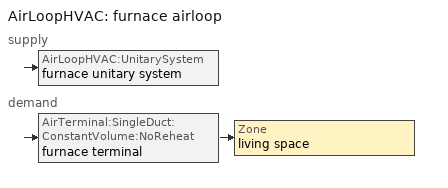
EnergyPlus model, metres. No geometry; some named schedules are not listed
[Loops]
AirLoopHVAC 'furnace airloop'
 supply: AirLoopHVAC:UnitarySystem 'furnace unitary system'
 demand: AirTerminal:SingleDuct:ConstantVolume:NoReheat 'furnace terminal' > Zone 'living space'
[Zone]
airloop ret air zone: Multiplier=1; Volume {m3}=1; Part of Total Floor Area=No
[Sizing:System]
furnace airloop: Type of Load to Size On=Sensible; Design Outdoor Air Flow Rate {m3/s}=Autosize; Central Heating Maximum System Air Flow Ratio=0.3; Preheat Design Temperature {C}=7; Preheat Design Humidity Ratio {kgWater/kgDryAir}=0.008; Precool Design Temperature {C}=12.8; Precool Design Humidity Ratio {kgWater/kgDryAir}=0.008; Central Cooling Design Supply Air Temperature {C}=12.8; Central Heating Design Supply Air Temperature {C}=16.7; Type of Zone Sum to Use=NonCoincident; 100% Outdoor Air in Cooling=Yes; 100% Outdoor Air in Heating=Yes; Central Cooling Design Supply Air Humidity Ratio {kgWater/kgDryAir}=0.0085; Central Heating Design Supply Air Humidity Ratio {kgWater/kgDryAir}=0.008; Cooling Supply Air Flow Rate Method=DesignDay; Cooling Supply Air Flow Rate {m3/s}=0; Cooling Supply Air Flow Rate Per Floor Area {m3/s-m2}=0.00996765; Cooling Fraction of Autosized Cooling Supply Air Flow Rate=1; Cooling Supply Air Flow Rate Per Unit Cooling Capacity {m3/s-W}=3.94755e-05; Heating Supply Air Flow Rate Method=DesignDay; Heating Supply Air Flow Rate {m3/s}=0; Heating Supply Air Flow Rate Per Floor Area {m3/s-m2}=0.00996765; Heating Fraction of Autosized Heating Supply Air Flow Rate=1; Heating Fraction of Autosized Cooling Supply Air Flow Rate=1; Heating Supply Air Flow Rate Per Unit Heating Capacity {m3/s-W}=3.15882e-05; System Outdoor Air Method=ZoneSum; Zone Maximum Outdoor Air Fraction=1; Cooling Design Capacity Method=CoolingDesignCapacity; Cooling Design Capacity {W}=Autosize; Cooling Design Capacity Per Floor Area {W/m2}=234.7; Fraction of Autosized Cooling Design Capacity=1; Heating Design Capacity Method=HeatingDesignCapacity; Heating Design Capacity {W}=Autosize; Heating Design Capacity Per Floor Area {W/m2}=157; Fraction of Autosized Heating Design Capacity=1; Central Cooling Capacity Control Method=OnOff; Occupant Diversity=Autosize
[AirTerminal:SingleDuct:ConstantVolume:NoReheat]
furnace terminal: Availability Schedule=Always On Discrete; Maximum Air Flow Rate {m3/s}=0.404931
[Zone equipment]
living space: furnace terminal
[Fan:SystemModel]
furnace supply fan: Availability Schedule=Always On Discrete; Design Maximum Air Flow Rate {m3/s}=0.404931; Speed Control Method=Discrete; Electric Power Minimum Flow Rate Fraction=0.2; Design Pressure Rise {Pa}=794.58; Motor Efficiency=1; Motor In Air Stream Fraction=1; Design Electric Power Consumption {W}=Autosize; Design Power Sizing Method=TotalEfficiencyAndPressure; Electric Power Per Unit Flow Rate {W/(m3/s)}=840; Electric Power Per Unit Flow Rate Per Unit Pressure {W/((m3/s)-Pa)}=1.66667; Fan Total Efficiency=0.75; Motor Loss Radiative Fraction=0; Number of Speeds=1; Speed 1 Flow Fraction=1; Speed 1 Electric Power Fraction=1
[Coil:Heating:Fuel]
furnace htg coil: Availability Schedule=Always On Discrete; Fuel Type=NaturalGas; Burner Efficiency=0.8; Nominal Capacity {W}=autosize; Parasitic Electric Load {W}=0; Parasitic Fuel Load {W}=0
[AirLoopHVAC:UnitarySystem]
furnace unitary system: Control Type=Load; Controlling Zone or Thermostat Location=living space; Dehumidification Control Type=None; Availability Schedule=Always On Discrete; Supply Fan=furnace supply fan; Fan Placement=BlowThrough; Supply Air Fan Operating Mode Schedule=auto fan schedule; Heating Coil=furnace htg coil; DX Heating Coil Sizing Ratio=1; Use DOAS DX Cooling Coil=No; Minimum Supply Air Temperature {C}=2; Latent Load Control=SensibleOnlyLoadControl; Cooling Supply Air Flow Rate Method=SupplyAirFlowRate; Cooling Supply Air Flow Rate {m3/s}=0; Heating Supply Air Flow Rate Method=SupplyAirFlowRate; Heating Supply Air Flow Rate {m3/s}=autosize; No Load Supply Air Flow Rate {m3/s}=0; Maximum Supply Air Temperature {C}=48.8889; Maximum Outdoor Dry-Bulb Temperature for Supplemental Heater Operation {C}=21; Maximum Cycling Rate {cycles/hr}=2.5; Heat Pump Time Constant {s}=60; Fraction of On-Cycle Power Use=0.01; Heat Pump Fan Delay Time {s}=60; Ancillary On-Cycle Electric Power {W}=0; Ancillary Off-Cycle Electric Power {W}=0
[AirLoopHVAC]
furnace airloop: Design Supply Air Flow Rate {m3/s}=0.404931; Design Return Air Flow Fraction of Supply Air Flow=1
[AirLoopHVAC:ReturnPlenum]
Air Loop HVAC Return Plenum 1: Zone=airloop ret air zone
[AvailabilityManager:Scheduled]
furnace airloop Availability Manager: Schedule=Always On Discrete
